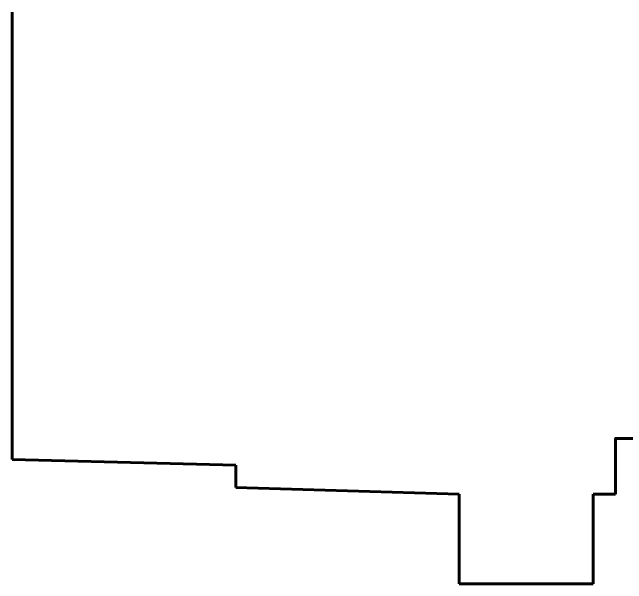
# Model space of a CAD drawing. Header units: millimetres. Extents: x 1205.7 to 1284.3, y 625.1 to 651.5.
# Drawn here: x 1254.306 to 1257.055, y 647.144 to 649.7 of the extents above; entities that cross this region are included whole.
import ezdxf

# ---------------------------------------------------------------- set-up
doc = ezdxf.new("R2010")
doc.units = ezdxf.units.MM

msp = doc.modelspace()

# ---------------------------------------------------------------- linework, layer by layer
at = {"lineweight": 60}
for p, q in [((1254.3057, 649.7), (1254.3057, 647.7)), ((1254.3057, 647.7), (1255.3053, 647.6738)), ((1255.3053, 647.6738), (1255.3053, 647.5738)), ((1255.3053, 647.5738), (1256.3049, 647.5438)), ((1256.3049, 647.5438), (1256.3049, 647.1438)), ((1256.9049, 647.1438), (1256.9049, 647.5438)), ((1256.9049, 647.1438), (1256.9049, 647.5438)), ((1256.9049, 647.5438), (1257.0049, 647.5438)), ((1256.3049, 647.1438), (1256.9049, 647.1438))]:
    msp.add_line(p, q, dxfattribs=at)
msp.add_lwpolyline([(1257.0049, 647.5438), (1257.0049, 647.7938), (1257.1049, 647.7938), (1257.1049, 647.6438)], dxfattribs=at)

doc.saveas('drawing.dxf')
